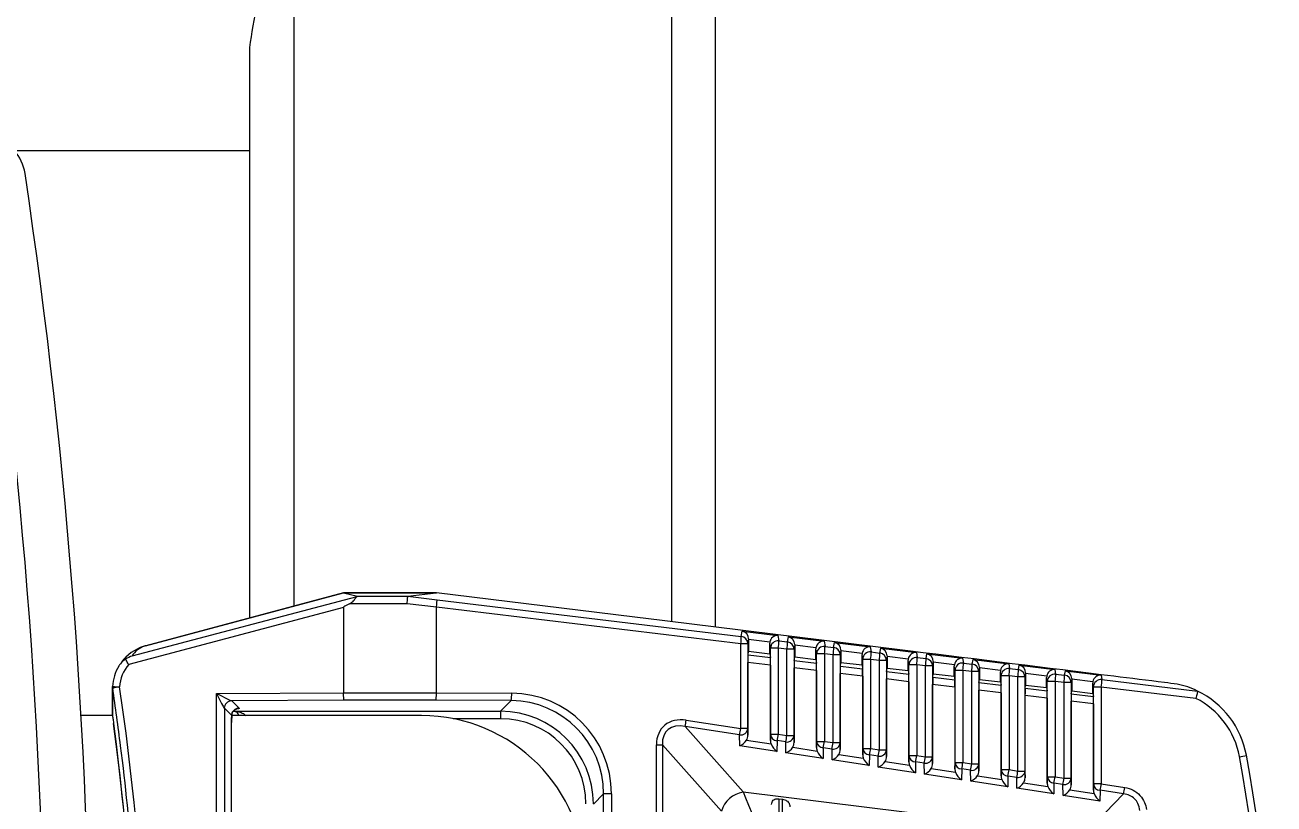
# Model space of a CAD drawing. Extents: x 12.3 to 108.7, y 1.1 to 80.4.
# Drawn here: x 51.152 to 52.83, y 33.031 to 34.077 of the extents above; entities that cross this region are included whole.
import ezdxf

# ---------------------------------------------------------------- set-up
doc = ezdxf.new("R2010")
doc.units = 0
doc.header["$MEASUREMENT"] = 0
doc.layers.add('OBJECT', color=7, linetype='CONTINUOUS')

msp = doc.modelspace()

# ---------------------------------------------------------------- linework, layer by layer
at = {"layer": 'OBJECT'}
for p, q in [((51.5134, 34.2268), (51.5134, 33.2965)), ((52.0215, 33.2755), (52.0215, 34.2268)), ((52.0796, 34.2339), (52.0796, 33.2683)), ((51.4546, 33.2807), (51.4546, 34.0469)), ((51.1382, 33.9083), (51.4546, 33.9083)), ((51.2965, 33.2295), (51.5987, 33.3096)), ((51.3145, 33.2432), (51.5801, 33.3144)), ((51.5801, 33.3143), (51.3146, 33.2432)), ((51.5801, 33.3144), (51.7051, 33.3144)), ((51.5801, 33.3144), (51.5801, 33.3143)), ((51.5801, 33.3144), (51.5801, 33.3144)), ((51.5802, 33.3143), (51.5989, 33.3097)), ((51.7047, 33.3143), (51.5802, 33.3143)), ((51.5989, 33.3097), (51.6665, 33.3097)), ((51.6665, 33.3097), (51.7047, 33.3143)), ((51.6665, 33.3097), (51.706, 33.3048)), ((51.7051, 33.3144), (51.7052, 33.3144)), ((51.9937, 33.2789), (51.7052, 33.3144)), ((51.706, 33.3048), (52.1146, 33.2558)), ((51.5801, 33.2945), (51.2918, 33.2181)), ((51.5801, 33.2945), (51.5801, 33.1799)), ((51.6659, 33.2997), (51.5884, 33.2997)), ((51.7051, 33.2949), (51.6659, 33.2997)), ((52.1139, 33.2459), (51.7051, 33.295)), ((51.7051, 33.1799), (51.7051, 33.2949)), ((52.1146, 33.2558), (52.1158, 33.2629)), ((52.1158, 33.2629), (52.1638, 33.257)), ((52.1244, 33.2524), (52.1233, 33.2459)), ((52.1244, 33.2517), (52.1244, 33.2361)), ((52.1528, 33.2482), (52.1244, 33.2517)), ((52.1638, 33.257), (52.165, 33.2498)), ((52.165, 33.2498), (52.1766, 33.2484)), ((52.1766, 33.2484), (52.1778, 33.2552)), ((52.1778, 33.2552), (52.2258, 33.2493)), ((52.1139, 33.1321), (52.1139, 33.2459)), ((52.1233, 33.2459), (52.1139, 33.2459)), ((52.1233, 33.2459), (52.1233, 33.1321)), ((52.1236, 33.2309), (52.1244, 33.2361)), ((52.1244, 33.2361), (52.1527, 33.2326)), ((52.1538, 33.2399), (52.1527, 33.2465)), ((52.1527, 33.2326), (52.1527, 33.2465)), ((52.1538, 33.1244), (52.1538, 33.2399)), ((52.1643, 33.2399), (52.1538, 33.2399)), ((52.1643, 33.2399), (52.1643, 33.1244)), ((52.1759, 33.2385), (52.1643, 33.2399)), ((52.1759, 33.1226), (52.1759, 33.2385)), ((52.1854, 33.2385), (52.1759, 33.2385)), ((52.1864, 33.2448), (52.1854, 33.2385)), ((52.1854, 33.2385), (52.1854, 33.1226)), ((52.1864, 33.2441), (52.1864, 33.2285)), ((52.2148, 33.2406), (52.1864, 33.2441)), ((52.2157, 33.2324), (52.2147, 33.2389)), ((52.2147, 33.225), (52.2147, 33.2389)), ((52.2258, 33.2493), (52.227, 33.2423)), ((52.227, 33.2423), (52.2386, 33.2409)), ((52.2386, 33.2409), (52.2398, 33.2476)), ((52.2398, 33.2476), (52.2878, 33.2417)), ((52.2484, 33.2372), (52.2474, 33.231)), ((52.2484, 33.2365), (52.2484, 33.2209)), ((52.2768, 33.233), (52.2484, 33.2365)), ((52.2878, 33.2417), (52.2889, 33.2349)), ((52.2889, 33.2349), (52.3007, 33.2335)), ((52.3007, 33.2335), (52.3018, 33.24)), ((52.3018, 33.24), (52.3498, 33.2341)), ((52.3498, 33.2341), (52.3509, 33.2275)), ((52.1235, 33.123), (52.1235, 33.2209)), ((52.1536, 33.2173), (52.1235, 33.2209)), ((52.1236, 33.2309), (52.1536, 33.2273)), ((52.1527, 33.2326), (52.1536, 33.2273)), ((52.1536, 33.2173), (52.1536, 33.1159)), ((52.1856, 33.2234), (52.1864, 33.2285)), ((52.1856, 33.2234), (52.2155, 33.2198)), ((52.1864, 33.2285), (52.2147, 33.225)), ((52.2147, 33.225), (52.2155, 33.2198)), ((52.2157, 33.1148), (52.2157, 33.2324)), ((52.2263, 33.2324), (52.2157, 33.2324)), ((52.2263, 33.2324), (52.2263, 33.1148)), ((52.2379, 33.231), (52.2263, 33.2324)), ((52.2379, 33.1131), (52.2379, 33.231)), ((52.2474, 33.231), (52.2379, 33.231)), ((52.2474, 33.231), (52.2474, 33.1131)), ((52.2476, 33.216), (52.2484, 33.2209)), ((52.2484, 33.2209), (52.2767, 33.2174)), ((52.2777, 33.225), (52.2767, 33.2313)), ((52.2767, 33.2174), (52.2767, 33.2313)), ((52.2767, 33.2174), (52.2775, 33.2124)), ((52.2882, 33.225), (52.2777, 33.225)), ((52.2777, 33.1053), (52.2777, 33.225)), ((52.2882, 33.225), (52.2882, 33.1053)), ((52.3, 33.2236), (52.2882, 33.225)), ((52.3, 33.1035), (52.3, 33.2236)), ((52.3094, 33.2236), (52.3, 33.2236)), ((52.3104, 33.2296), (52.3094, 33.2236)), ((52.3094, 33.2236), (52.3094, 33.1035)), ((52.3104, 33.2289), (52.3104, 33.2133)), ((52.3388, 33.2254), (52.3104, 33.2289)), ((52.3397, 33.2176), (52.3387, 33.2237)), ((52.3387, 33.2098), (52.3387, 33.2237)), ((52.3397, 33.0958), (52.3397, 33.2176)), ((52.3502, 33.2176), (52.3397, 33.2176)), ((52.3502, 33.2176), (52.3502, 33.0958)), ((52.362, 33.2161), (52.3502, 33.2176)), ((52.3509, 33.2275), (52.3627, 33.2261)), ((52.362, 33.094), (52.362, 33.2161)), ((52.3715, 33.2161), (52.362, 33.2161)), ((52.3627, 33.2261), (52.3638, 33.2324)), ((52.3638, 33.2324), (52.4118, 33.2265)), ((52.3724, 33.222), (52.3715, 33.2161)), ((52.3715, 33.2161), (52.3715, 33.094)), ((52.3724, 33.2213), (52.3724, 33.2057)), ((52.4008, 33.2178), (52.3724, 33.2213)), ((52.4017, 33.2101), (52.4007, 33.2161)), ((52.4007, 33.2022), (52.4007, 33.2161)), ((52.4118, 33.2265), (52.4129, 33.22)), ((52.4129, 33.22), (52.4247, 33.2186)), ((52.4247, 33.2186), (52.4258, 33.2248)), ((52.4258, 33.2248), (52.4738, 33.2189)), ((52.4738, 33.2189), (52.4748, 33.2126)), ((52.4867, 33.2112), (52.4878, 33.2172)), ((52.4878, 33.2172), (52.5358, 33.2113)), ((52.1855, 33.1135), (52.1855, 33.2135)), ((52.2156, 33.2098), (52.1855, 33.2135)), ((52.2156, 33.2098), (52.2156, 33.1064)), ((52.2475, 33.1039), (52.2475, 33.206)), ((52.2776, 33.2024), (52.2475, 33.206)), ((52.2476, 33.216), (52.2775, 33.2124)), ((52.2776, 33.2024), (52.2776, 33.0969)), ((52.3097, 33.2086), (52.3104, 33.2133)), ((52.3097, 33.2086), (52.3395, 33.205)), ((52.3104, 33.2133), (52.3387, 33.2098)), ((52.3387, 33.2098), (52.3395, 33.205)), ((52.3717, 33.2011), (52.3724, 33.2057)), ((52.3717, 33.2011), (52.4015, 33.1975)), ((52.3724, 33.2057), (52.4007, 33.2022)), ((52.4007, 33.2022), (52.4015, 33.1975)), ((52.4017, 33.0863), (52.4017, 33.2101)), ((52.4122, 33.2101), (52.4017, 33.2101)), ((52.4122, 33.2101), (52.4122, 33.0863)), ((52.424, 33.2087), (52.4122, 33.2101)), ((52.424, 33.0845), (52.424, 33.2087)), ((52.4335, 33.2087), (52.424, 33.2087)), ((52.4344, 33.2144), (52.4335, 33.2087)), ((52.4335, 33.2087), (52.4335, 33.0845)), ((52.4344, 33.2137), (52.4344, 33.198)), ((52.4628, 33.2102), (52.4344, 33.2137)), ((52.4636, 33.2027), (52.4627, 33.2084)), ((52.4627, 33.1946), (52.4627, 33.2084)), ((52.4742, 33.2027), (52.4636, 33.2027)), ((52.4636, 33.0768), (52.4636, 33.2027)), ((52.4742, 33.2027), (52.4742, 33.0768)), ((52.486, 33.2013), (52.4742, 33.2027)), ((52.4748, 33.2126), (52.4867, 33.2112)), ((52.486, 33.075), (52.486, 33.2013)), ((52.4955, 33.2013), (52.486, 33.2013)), ((52.4964, 33.2068), (52.4955, 33.2013)), ((52.4955, 33.2013), (52.4955, 33.075)), ((52.4964, 33.2061), (52.4964, 33.1904)), ((52.5248, 33.2026), (52.4964, 33.2061)), ((52.5256, 33.1952), (52.5247, 33.2008)), ((52.5247, 33.187), (52.5247, 33.2008)), ((52.5358, 33.2113), (52.5368, 33.2052)), ((52.5368, 33.2052), (52.5488, 33.2037)), ((52.5488, 33.2037), (52.5498, 33.2096)), ((52.5498, 33.2096), (52.5978, 33.2037)), ((52.5978, 33.2037), (52.5988, 33.1977)), ((51.2701, 33.1853), (51.2702, 33.1885)), ((51.2701, 33.1494), (51.2701, 33.1853)), ((51.2703, 33.1865), (51.2702, 33.1838)), ((52.3096, 33.0944), (52.3096, 33.1986)), ((52.3396, 33.195), (52.3096, 33.1986)), ((52.3396, 33.195), (52.3396, 33.0874)), ((52.3716, 33.0849), (52.3716, 33.1911)), ((52.4015, 33.1875), (52.3716, 33.1911)), ((52.4015, 33.1875), (52.4015, 33.0778)), ((52.4336, 33.0754), (52.4336, 33.1837)), ((52.4635, 33.1801), (52.4336, 33.1837)), ((52.4337, 33.1937), (52.4344, 33.198)), ((52.4337, 33.1937), (52.4634, 33.1901)), ((52.4344, 33.198), (52.4627, 33.1946)), ((52.4627, 33.1946), (52.4634, 33.1901)), ((52.4957, 33.1862), (52.4964, 33.1904)), ((52.4957, 33.1862), (52.5254, 33.1827)), ((52.4964, 33.1904), (52.5247, 33.187)), ((52.5247, 33.187), (52.5254, 33.1827)), ((52.5361, 33.1952), (52.5256, 33.1952)), ((52.5256, 33.0673), (52.5256, 33.1952)), ((52.5361, 33.1952), (52.5361, 33.0673)), ((52.5481, 33.1938), (52.5361, 33.1952)), ((52.5481, 33.0654), (52.5481, 33.1938)), ((52.5575, 33.1938), (52.5481, 33.1938)), ((52.5584, 33.1991), (52.5575, 33.1938)), ((52.5575, 33.1938), (52.5575, 33.0654)), ((52.5578, 33.1788), (52.5584, 33.1828)), ((52.5584, 33.1984), (52.5584, 33.1828)), ((52.5868, 33.195), (52.5584, 33.1984)), ((52.5584, 33.1828), (52.5867, 33.1793)), ((52.5876, 33.1878), (52.5867, 33.1932)), ((52.5867, 33.1793), (52.5867, 33.1932)), ((52.5981, 33.1878), (52.5876, 33.1878)), ((52.5876, 33.0578), (52.5876, 33.1878)), ((52.5981, 33.1878), (52.5981, 33.0578)), ((52.7251, 33.1726), (52.5981, 33.1878)), ((52.5988, 33.1977), (52.7275, 33.1823)), ((51.4098, 33.1791), (51.5801, 33.1799)), ((51.4098, 32.1996), (51.4098, 33.1791)), ((51.5803, 33.17), (51.4301, 33.1693)), ((51.4302, 33.1692), (51.4401, 33.1593)), ((51.5801, 33.1799), (51.5801, 33.1799)), ((51.5801, 33.1799), (51.7051, 33.1799)), ((51.7048, 33.17), (51.5803, 33.17)), ((51.8057, 33.1695), (51.7048, 33.17)), ((51.7051, 33.1799), (51.8062, 33.1795)), ((51.7051, 33.1799), (51.7051, 33.1799)), ((51.7913, 33.1552), (51.8057, 33.1695)), ((52.4635, 33.1801), (52.4635, 33.0683)), ((52.4957, 33.0659), (52.4957, 33.1762)), ((52.5255, 33.1727), (52.4957, 33.1762)), ((52.5255, 33.1727), (52.5255, 33.0588)), ((52.5577, 33.0563), (52.5577, 33.1688)), ((52.5874, 33.1652), (52.5577, 33.1688)), ((52.5578, 33.1788), (52.5874, 33.1752)), ((52.5867, 33.1793), (52.5874, 33.1752)), ((52.7275, 33.1823), (52.7274, 33.1823)), ((51.2701, 33.1494), (51.2278, 33.1494)), ((51.4203, 33.1592), (51.4203, 32.2195)), ((51.4301, 33.1494), (51.4203, 33.1592)), ((51.6851, 33.1494), (51.4302, 33.1494)), ((51.4342, 33.1552), (51.4347, 33.1548)), ((51.4351, 33.155), (51.4342, 33.1552)), ((51.4347, 33.1548), (51.4351, 33.155)), ((51.4357, 33.1552), (51.7913, 33.1552)), ((51.7913, 33.1552), (51.7913, 33.1452)), ((52.5874, 33.1652), (52.5874, 33.0493)), ((51.2702, 33.1481), (51.2702, 33.1479)), ((51.43, 32.2386), (51.43, 33.1401)), ((51.43, 32.2386), (51.43, 33.1401)), ((51.43, 33.1401), (51.43, 33.1401)), ((51.7913, 33.1452), (51.7277, 33.1452)), ((52.1123, 33.1235), (52.0391, 33.1347)), ((52.0391, 33.1347), (52.1169, 33.0468)), ((52.0407, 33.1433), (52.1139, 33.1321)), ((52.1125, 33.1089), (52.1123, 33.1235)), ((52.1233, 33.1321), (52.1139, 33.1321)), ((52.1216, 33.1163), (52.1545, 33.1113)), ((52.1233, 33.1321), (52.1235, 33.123)), ((52.1536, 33.1159), (52.1538, 33.1244)), ((52.1538, 33.1244), (52.1643, 33.1244)), ((52.1627, 33.1158), (52.1625, 33.1012)), ((52.1743, 33.114), (52.1627, 33.1158)), ((52.1643, 33.1244), (52.1759, 33.1226)), ((52.1759, 33.1226), (52.1854, 33.1226)), ((52.1854, 33.1226), (52.1855, 33.1135)), ((52.0006, 32.2684), (52.0006, 33.1103)), ((52.0006, 33.1103), (52.0087, 33.1103)), ((52.0087, 33.1103), (52.0087, 32.2684)), ((52.0878, 33.021), (52.0087, 33.1103)), ((52.1625, 33.1012), (52.1125, 33.1089)), ((52.1745, 33.0994), (52.1743, 33.114)), ((52.2245, 33.0917), (52.1745, 33.0994)), ((52.1837, 33.1068), (52.2164, 33.1018)), ((52.2156, 33.1064), (52.2157, 33.1148)), ((52.2157, 33.1148), (52.2263, 33.1148)), ((52.2247, 33.1062), (52.2245, 33.0917)), ((52.2364, 33.1045), (52.2247, 33.1062)), ((52.2263, 33.1148), (52.2379, 33.1131)), ((52.2366, 33.0899), (52.2364, 33.1045)), ((52.2379, 33.1131), (52.2474, 33.1131)), ((52.2474, 33.1131), (52.2475, 33.1039)), ((52.2776, 33.0969), (52.2777, 33.1053)), ((52.2777, 33.1053), (52.2882, 33.1053)), ((52.2882, 33.1053), (52.3, 33.1035)), ((52.3, 33.1035), (52.3094, 33.1035)), ((52.3094, 33.1035), (52.3096, 33.0944)), ((52.2864, 33.0822), (52.2366, 33.0899)), ((52.2457, 33.0973), (52.2784, 33.0923)), ((52.2867, 33.0967), (52.2864, 33.0822)), ((52.2984, 33.0949), (52.2867, 33.0967)), ((52.2986, 33.0803), (52.2984, 33.0949)), ((52.3077, 33.0878), (52.3404, 33.0828)), ((52.3396, 33.0874), (52.3397, 33.0958)), ((52.3397, 33.0958), (52.3502, 33.0958)), ((52.3486, 33.0872), (52.3484, 33.0727)), ((52.3604, 33.0854), (52.3486, 33.0872)), ((52.3502, 33.0958), (52.362, 33.094)), ((52.3606, 33.0708), (52.3604, 33.0854)), ((52.362, 33.094), (52.3715, 33.094)), ((52.3715, 33.094), (52.3716, 33.0849)), ((52.4015, 33.0778), (52.4017, 33.0863)), ((52.4017, 33.0863), (52.4122, 33.0863)), ((52.4122, 33.0863), (52.424, 33.0845)), ((52.424, 33.0845), (52.4335, 33.0845)), ((52.4335, 33.0845), (52.4336, 33.0754)), ((52.3484, 33.0727), (52.2986, 33.0803)), ((52.4104, 33.0632), (52.3606, 33.0708)), ((52.3698, 33.0783), (52.4023, 33.0733)), ((52.4106, 33.0777), (52.4104, 33.0632)), ((52.4224, 33.0759), (52.4106, 33.0777)), ((52.4227, 33.0613), (52.4224, 33.0759)), ((52.4318, 33.0687), (52.4643, 33.0637)), ((52.4635, 33.0683), (52.4636, 33.0768)), ((52.4636, 33.0768), (52.4742, 33.0768)), ((52.4726, 33.0682), (52.4724, 33.0537)), ((52.4845, 33.0664), (52.4726, 33.0682)), ((52.4742, 33.0768), (52.486, 33.075)), ((52.4847, 33.0518), (52.4845, 33.0664)), ((52.486, 33.075), (52.4955, 33.075)), ((52.4955, 33.075), (52.4957, 33.0659)), ((52.5255, 33.0588), (52.5256, 33.0673)), ((52.5256, 33.0673), (52.5361, 33.0673)), ((52.5361, 33.0673), (52.5481, 33.0654)), ((52.5481, 33.0654), (52.5575, 33.0654)), ((52.5575, 33.0654), (52.5577, 33.0563)), ((52.4724, 33.0537), (52.4227, 33.0613)), ((52.5343, 33.0442), (52.4847, 33.0518)), ((52.4938, 33.0592), (52.5263, 33.0542)), ((52.5345, 33.0587), (52.5343, 33.0442)), ((52.5465, 33.0569), (52.5345, 33.0587)), ((52.5467, 33.0423), (52.5465, 33.0569)), ((52.5558, 33.0497), (52.5883, 33.0447)), ((52.5874, 33.0493), (52.5876, 33.0578)), ((52.5981, 33.0578), (52.5876, 33.0578)), ((52.5965, 33.0492), (52.5963, 33.0346)), ((52.6281, 33.0443), (52.5965, 33.0492)), ((52.5981, 33.0578), (52.6297, 33.0529)), ((51.9296, 33.0444), (51.9159, 33.0306)), ((51.9401, 33.0444), (51.9296, 33.0444)), ((51.9296, 32.3344), (51.9296, 33.0444)), ((51.9401, 33.0444), (51.9401, 32.3344)), ((52.1169, 33.0468), (52.5757, 32.9904)), ((52.1652, 33.0376), (52.1699, 33.037)), ((52.1652, 33.0376), (52.1652, 32.3411)), ((52.1699, 32.3417), (52.1699, 33.037)), ((52.5963, 33.0346), (52.5467, 33.0423)), ((52.5757, 32.9904), (52.6281, 33.0443))]:
    msp.add_line(p, q, dxfattribs=at)
at = {"layer": 'OBJECT', "flags": 128}
for points in [[(51.6659, 33.2997), (51.666, 33.3016), (51.6661, 33.3034), (51.6662, 33.3051), (51.6663, 33.3066), (51.6664, 33.3078), (51.6665, 33.3088), (51.6665, 33.3094), (51.6665, 33.3097)], [(52.1169, 33.0468), (52.1201, 33.0389), (52.1242, 33.0291), (52.129, 33.0175), (52.1342, 33.0049), (52.1397, 32.9916)]]:
    msp.add_lwpolyline(points, dxfattribs=at)
at = {"layer": 'OBJECT'}
for centre, radius, start, end in [((51.0932, 33.8687), 0.06, 8.524, 74.6907), ((43.2409, 32.6918), 8, 351.47604, 8.52396), ((43.2403, 32.6918), 7.94, 351.47604, 8.52396), ((52.0608, 33.2546), 0.0538, 350.7157, 1.3211), ((52.1134, 33.2459), 0.01, 0.0628, 83.0234), ((52.1638, 33.2398), 0.01, 83.0111, 179.9214), ((52.1113, 33.2485), 0.0537, 350.7119, 1.3282), ((51.3301, 33.1853), 0.06, 108.0174, 143.4162), ((51.3223, 33.2142), 0.03, 108.0174, 149.3085), ((51.3301, 33.1853), 0.06, 105, 108.0174), ((51.3162, 33.228), 0.015, 101.9924, 108.011), ((51.3223, 33.2142), 0.03, 105, 108.0174), ((51.3047, 33.2406), 0.0102, 14.6324, 14.8651), ((52.1229, 33.2471), 0.0537, 350.7119, 1.3282), ((52.1754, 33.2385), 0.01, 0.0619, 83.0243), ((52.2257, 33.2324), 0.01, 83.0096, 179.9229), ((52.1733, 33.2411), 0.0537, 350.706, 1.3308), ((52.1849, 33.2397), 0.0538, 350.7157, 1.3211), ((52.2374, 33.231), 0.01, 0.0628, 83.0234), ((52.2877, 33.225), 0.01, 83.0089, 179.9234), ((52.2352, 33.2337), 0.0538, 350.7156, 1.3211), ((52.247, 33.2323), 0.0537, 350.7119, 1.3282), ((52.2994, 33.2236), 0.01, 0.0619, 83.0243), ((51.3295, 33.1853), 0.05, 138.9848, 176.9049), ((52.3497, 33.2175), 0.01, 83.0118, 179.9205), ((52.2972, 33.2262), 0.0537, 350.7119, 1.3282), ((52.3089, 33.2248), 0.0538, 350.7157, 1.3211), ((52.3615, 33.2161), 0.01, 0.0621, 83.0241), ((52.4117, 33.2101), 0.01, 83.0094, 179.9229), ((52.3592, 33.2188), 0.0537, 350.7118, 1.3283), ((52.371, 33.2174), 0.0537, 350.7119, 1.3282), ((52.4235, 33.2087), 0.01, 0.06, 83.0264), ((51.3301, 33.1853), 0.06, 149.3657, 176.9049), ((52.4736, 33.2027), 0.01, 83.0094, 179.9229), ((52.4211, 33.2114), 0.0538, 350.7156, 1.3211), ((52.433, 33.2099), 0.0537, 350.7111, 1.3256), ((52.4855, 33.2012), 0.01, 0.062, 83.0244), ((52.5356, 33.1952), 0.01, 83.0089, 179.9234), ((52.4831, 33.2039), 0.0538, 350.7156, 1.3211), ((52.4951, 33.2025), 0.0537, 350.7118, 1.3283), ((52.5476, 33.1938), 0.01, 0.0601, 83.0263), ((51.2795, 33.188), 0.0094, 176.9276, 189.2205), ((51.2789, 33.1853), 0.00885, 179.9928, 189.5017), ((51.3202, 33.9803), 0.7934, 266.3863, 267.0695), ((51.3259, 32.8638), 0.3274, 98.1219, 99.7757), ((52.5976, 33.1878), 0.01, 83.011, 179.9215), ((52.5451, 33.1965), 0.0537, 350.7119, 1.3282), ((52.675, 33.0744), 0.12, 64.0782, 77.8929), ((51.4303, 33.1592), 0.0101, 90.999, 179.3575), ((51.4303, 33.1591), 0.0101, 90.5075, 179.4917), ((51.7484, 33.1775), 0.0578, 352.0209, 1.9214), ((52.6755, 33.0744), 0.11, 10.4137, 63.2137), ((52.675, 33.0744), 0.12, 10.4137, 64.0782), ((51.2801, 33.1494), 0.01, 180, 189.0086), ((51.2788, 33.1494), 0.00873, 180.0036, 188.9584), ((51.4402, 33.1493), 0.0101, 90.5082, 179.4926), ((51.6851, 32.9294), 0.22, 0, 90), ((47.9301, 32.6894), 3.3715, 0, 7.6604), ((47.9301, 32.6894), 3.3716, 352.3396, 7.6604), ((51.9283, 33.1596), 0.1135, 347.3627, 351.774), ((52.0015, 33.1483), 0.1135, 347.3627, 351.774), ((52.1138, 33.133), 0.0096, 261.048, 354.6849), ((52.163, 33.125), 0.00928, 184.1918, 268.0848), ((52.0519, 33.1406), 0.1136, 347.3611, 351.7718), ((52.0636, 33.1388), 0.1134, 347.3585, 351.7745), ((52.1758, 33.1235), 0.0096, 261.0462, 354.6867), ((52.225, 33.1155), 0.00928, 184.1922, 268.0844), ((52.1139, 33.1311), 0.1135, 347.3627, 351.774), ((52.1256, 33.1293), 0.1135, 347.3627, 351.774), ((52.2378, 33.1139), 0.0096, 261.048, 354.6849), ((52.287, 33.106), 0.00928, 184.1918, 268.0848), ((52.1759, 33.1216), 0.1135, 347.3626, 351.7741), ((52.1877, 33.1198), 0.1134, 347.3585, 351.7745), ((52.2999, 33.1044), 0.0096, 261.0462, 354.6867), ((52.3489, 33.0965), 0.00928, 184.1939, 268.0827), ((52.238, 33.112), 0.1134, 347.3585, 351.7745), ((52.2496, 33.1103), 0.1135, 347.3627, 351.774), ((52.3619, 33.0949), 0.0096, 261.048, 354.6849), ((52.4109, 33.087), 0.00928, 184.1922, 268.0844), ((52.2998, 33.1026), 0.1136, 347.3612, 351.7717), ((52.3118, 33.1007), 0.1134, 347.3585, 351.7745), ((52.4239, 33.0854), 0.0096, 261.0454, 354.6875), ((52.7418, 33.3347), 0.2441, 279.8768, 282.1029), ((50.5806, 32.6894), 2.24, 349.5863, 10.4137), ((50.5801, 32.6894), 2.25, 349.5863, 10.4137), ((52.4729, 33.0775), 0.00928, 184.1918, 268.0848), ((52.3618, 33.093), 0.1135, 347.3626, 351.7741), ((52.3737, 33.0912), 0.1135, 347.3627, 351.774), ((52.486, 33.0759), 0.0096, 261.048, 354.6849), ((52.5349, 33.068), 0.00928, 184.1919, 268.0828), ((52.424, 33.0835), 0.1133, 347.3556, 351.7774), ((52.436, 33.0816), 0.1133, 347.3556, 351.7774), ((52.548, 33.0663), 0.0096, 261.0451, 354.6878), ((52.5968, 33.0584), 0.00928, 184.1941, 268.0828), ((52.4858, 33.074), 0.1134, 347.3584, 351.7744), ((52.5174, 33.0691), 0.1134, 347.3584, 351.7745), ((52.1235, 33.0099), 0.0374, 100.1837, 162.8163)]:
    msp.add_arc(centre, radius, start, end, dxfattribs=at)
for centre, major_axis, ratio, start_param, end_param in [((51.1319, 33.1944), (0.4485, 0.1198), 0.013598, 0.024667, 0.031184), ((51.5615, 33.2997), (0.0374, 0.01), 0.013598, 6.167251, 6.307852), ((51.7481, 33.2997), (0.0816, -0.01), 0.00637, 3.1158, 3.14198), ((52.6831, 33.1944), (0.9787, -0.1198), 0.00637, 3.102711, 3.1158), ((51.7048, 33.2949), (0.00121, 0.00993), 0.026195, 4.718707, 6.230789), ((51.7646, 33.3432), (-0.1845, -0.0489), 0.05238, 5.968636, 6.269306), ((51.8945, 33.2717), (0.1894, -0.0233), 0.052407, 3.141691, 3.148045), ((52.1145, 33.2529), (-0.00613, 0.00821), 0.948914, 4.045717, 5.494053), ((52.1245, 33.2517), (0, 0.0101), 0.008662, 1.499632, 1.569733), ((52.1626, 33.247), (0.00707, 0.00734), 0.946913, 0.670393, 2.18883), ((52.1765, 33.2453), (-0.00613, 0.00821), 0.948914, 4.045717, 5.494053), ((52.2246, 33.2394), (0.00707, 0.00734), 0.946913, 0.670393, 2.18883), ((52.1627, 33.2465), (-0.0016, 0.00989), 0.998514, 1.236067, 1.409966), ((52.1865, 33.2441), (0, 0.0101), 0.008662, 1.499632, 1.569733), ((52.2247, 33.2389), (-0.0016, 0.00989), 0.998514, 1.236067, 1.409966), ((52.2385, 33.2377), (-0.00613, 0.00821), 0.948914, 4.045717, 5.494053), ((52.2485, 33.2365), (0, 0.0101), 0.008662, 1.499632, 1.569733), ((52.2867, 33.2313), (-0.0016, 0.00989), 0.998514, 1.236067, 1.409966), ((52.2866, 33.2318), (0.00707, 0.00734), 0.946913, 0.670393, 2.18883), ((52.3005, 33.2301), (-0.00613, 0.00821), 0.948914, 4.045717, 5.494053), ((52.3486, 33.2242), (0.00707, 0.00734), 0.946913, 0.670393, 2.18883), ((52.1236, 33.2208), (0, 0.0101), 0.00868, 0.05139, 1.563472), ((52.1536, 33.2172), (0, 0.0101), 0.008673, 4.717631, 6.229713), ((52.1856, 33.2134), (0, 0.0101), 0.00868, 0.05139, 1.563472), ((52.2155, 33.2098), (0, 0.0101), 0.008673, 4.717631, 6.229713), ((52.3105, 33.2289), (0, 0.0101), 0.008662, 1.499632, 1.569733), ((52.3487, 33.2237), (-0.0016, 0.00989), 0.998514, 1.236067, 1.409966), ((52.3625, 33.2225), (-0.00613, 0.00821), 0.948914, 4.045717, 5.494053), ((52.3725, 33.2213), (0, 0.0101), 0.008662, 1.499632, 1.569733), ((52.4107, 33.2161), (-0.0016, 0.00989), 0.998514, 1.236067, 1.409966), ((52.4106, 33.2166), (0.00707, 0.00734), 0.946913, 0.670393, 2.18883), ((52.4245, 33.2149), (-0.00613, 0.00821), 0.948914, 4.045717, 5.494053), ((52.4726, 33.209), (0.00707, 0.00734), 0.946913, 0.670393, 2.18883), ((52.4865, 33.2073), (-0.00613, 0.00821), 0.948914, 4.045717, 5.494053), ((52.2476, 33.2059), (0, 0.0101), 0.00868, 0.05139, 1.563472), ((52.2775, 33.2024), (0, 0.0101), 0.008673, 4.717631, 6.229713), ((52.3097, 33.1985), (0, 0.0101), 0.00868, 0.05139, 1.563472), ((52.3395, 33.1949), (0, 0.0101), 0.008673, 4.717631, 6.229713), ((52.3717, 33.191), (0, 0.0101), 0.00868, 0.05139, 1.563472), ((52.4345, 33.2137), (0, 0.0101), 0.008662, 1.499632, 1.569733), ((52.4727, 33.2084), (-0.0016, 0.00989), 0.998514, 1.236067, 1.409966), ((52.4965, 33.206), (0, 0.0101), 0.008662, 1.499632, 1.569733), ((52.5347, 33.2008), (-0.0016, 0.00989), 0.998514, 1.236067, 1.409966), ((52.5346, 33.2014), (0.00707, 0.00734), 0.946913, 0.670393, 2.18883), ((52.5485, 33.1997), (-0.00613, 0.00821), 0.948914, 4.045717, 5.494053), ((52.5966, 33.1938), (0.00707, 0.00734), 0.946913, 0.670393, 2.18883), ((47.9391, 32.6894), (3.3775, 0), 0.999996, 6.135019, 6.431351), ((52.4014, 33.1875), (0, 0.0101), 0.008673, 4.717631, 6.229713), ((52.4337, 33.1836), (0, 0.0101), 0.00868, 0.05139, 1.563472), ((52.4634, 33.18), (0, 0.0101), 0.008673, 4.717631, 6.229713), ((52.4957, 33.1762), (0, 0.0101), 0.00868, 0.05139, 1.563472), ((52.5254, 33.1726), (0, 0.0101), 0.008673, 4.717631, 6.229713), ((52.5585, 33.1984), (0, 0.0101), 0.008662, 1.499632, 1.569733), ((52.5967, 33.1932), (-0.0016, 0.00989), 0.998514, 1.236067, 1.409966), ((51.4103, 33.1791), (0.0199, -0.0099), 0.010836, 4.690585, 6.174243), ((51.4103, 33.1791), (-0.01, 0.0199), 0.021745, 1.559882, 3.043541), ((51.4103, 33.169), (0.02, 0), 0.087489, 0.087266, 0.141347), ((51.5803, 33.1799), (-0.00002, 0.01), 0.027111, 1.570732, 3.054262), ((51.7048, 33.1799), (0.00002, 0.01), 0.026383, 3.22892, 4.71245), ((51.8047, 33.044), (0.0407, 0.1188), 0.993756, 5.043826, 6.607026), ((51.8052, 33.044), (0.0387, 0.1299), 0.994537, 5.003442, 6.566642), ((52.5578, 33.1687), (0, 0.0101), 0.00868, 0.05139, 1.563472), ((52.5874, 33.1652), (0, 0.0101), 0.008673, 4.717631, 6.229713), ((51.4103, 33.159), (0.01, 0), 0.174977, 0.087266, 0.141347), ((51.4322, 33.1401), (0, 0.025), 0.087489, 1.192863, 1.570796), ((51.4339, 33.1497), (0.0117, -0.004), 0.411517, 1.643899, 1.84755), ((51.7905, 33.0298), (0.089, 0.089), 0.993631, 5.501585, 7.064785), ((51.7905, 33.0298), (0.0819, 0.0819), 0.992433, 5.501585, 7.064785), ((52.0482, 33.0956), (-0.0379, 0.0395), 0.729911, 5.521785, 6.933311), ((52.0477, 33.0956), (-0.0324, 0.0343), 0.634863, 5.526939, 6.938465), ((52.1136, 33.1175), (0.00883, 0.00769), 0.591833, 4.129844, 5.184255), ((52.1135, 33.1233), (-0.0012, 0.0115), 0.861198, 3.973965, 4.591698), ((52.1636, 33.1156), (-0.0009, 0.0115), 0.862782, 1.483987, 1.890248), ((52.1636, 33.1098), (-0.00828, 0.00979), 0.557988, 0.993218, 2.04763), ((52.1756, 33.108), (0.00883, 0.00769), 0.591833, 4.129844, 5.184255), ((52.1755, 33.1138), (-0.0012, 0.0115), 0.861198, 3.973965, 4.591698), ((52.2256, 33.1061), (-0.0009, 0.0115), 0.862782, 1.483987, 1.890248), ((52.2255, 33.1003), (-0.00828, 0.00979), 0.557988, 0.993218, 2.04763), ((52.2375, 33.1043), (-0.0012, 0.0115), 0.861198, 3.973965, 4.591698), ((52.2376, 33.0985), (0.00883, 0.00769), 0.591833, 4.129844, 5.184255), ((52.2876, 33.0966), (-0.0009, 0.0115), 0.862782, 1.483987, 1.890248), ((52.2875, 33.0908), (-0.00828, 0.00979), 0.557988, 0.993218, 2.04763), ((52.2997, 33.0889), (0.00883, 0.00769), 0.591833, 4.129844, 5.184255), ((52.2996, 33.0948), (-0.0012, 0.0115), 0.861198, 3.973965, 4.591698), ((52.3496, 33.0871), (-0.0009, 0.0115), 0.862782, 1.483987, 1.890248), ((52.3495, 33.0813), (-0.00828, 0.00979), 0.557988, 0.993218, 2.04763), ((52.3616, 33.0853), (-0.0012, 0.0115), 0.861198, 3.973965, 4.591698), ((52.3617, 33.0794), (0.00883, 0.00769), 0.591833, 4.129844, 5.184255), ((52.4115, 33.0776), (-0.0009, 0.0115), 0.862782, 1.483987, 1.890248), ((52.4114, 33.0718), (-0.00828, 0.00979), 0.557988, 0.993218, 2.04763), ((52.4237, 33.0699), (0.00883, 0.00769), 0.591833, 4.129844, 5.184255), ((52.4236, 33.0757), (-0.0012, 0.0115), 0.861198, 3.973965, 4.591698), ((52.4735, 33.0681), (-0.0009, 0.0115), 0.862782, 1.483987, 1.890248), ((52.4857, 33.0662), (-0.0012, 0.0115), 0.861198, 3.973965, 4.591698), ((52.4734, 33.0623), (-0.00828, 0.00979), 0.557988, 0.993218, 2.04763), ((52.4857, 33.0604), (0.00883, 0.00769), 0.591833, 4.129844, 5.184255), ((52.5355, 33.0586), (-0.0009, 0.0115), 0.862782, 1.483987, 1.890248), ((52.5354, 33.0528), (-0.00828, 0.00979), 0.557988, 0.993218, 2.04763), ((52.5478, 33.0509), (0.00883, 0.00769), 0.591833, 4.129844, 5.184255), ((52.5477, 33.0567), (-0.0012, 0.0115), 0.861198, 3.973965, 4.591698), ((52.5974, 33.0491), (-0.0009, 0.0115), 0.862782, 1.483987, 1.890248), ((52.5974, 33.0432), (-0.00828, 0.00979), 0.557988, 0.993218, 2.04763)]:
    msp.add_ellipse(centre, major_axis=major_axis, ratio=ratio, start_param=start_param, end_param=end_param, dxfattribs=at)
for points, knots in [([(51.4546, 34.0469), (51.4572, 34.0661), (51.4625, 34.1052), (51.4799, 34.1525), (51.4952, 34.1755), (51.4973, 34.1785)], [0, 0, 0, 0, 0.454625, 0.927986, 1, 1, 1, 1]), ([(51.5884, 33.2997), (51.5899, 33.3005), (51.5924, 33.3018), (51.595, 33.3049), (51.5965, 33.3074), (51.5976, 33.309), (51.5984, 33.3094), (51.5987, 33.3096)], [0, 0, 0, 0, 0.281499, 0.477146, 0.672467, 0.878463, 1, 1, 1, 1]), ([(52.7002, 33.1917), (52.6945, 33.1924), (52.666, 33.1959), (52.5466, 33.2107), (52.3169, 33.2391), (52.1098, 33.2646), (51.9937, 33.2789)], [0, 0, 0, 0, 0.0241474, 0.1207384, 0.5071033, 1, 1, 1, 1]), ([(51.2876, 33.2253), (51.2852, 33.2234), (51.2817, 33.2207), (51.2792, 33.2171), (51.2785, 33.2159), (51.2784, 33.2158)], [0, 0, 0, 0, 0.69636, 0.978818, 1, 1, 1, 1]), ([(51.2965, 33.2295), (51.2965, 33.2295), (51.2934, 33.2286), (51.2905, 33.2269), (51.2876, 33.2253)], [0, 0, 0, 0, 0.019978, 1, 1, 1, 1]), ([(51.2918, 33.2181), (51.2918, 33.2181), (51.2914, 33.2187), (51.2905, 33.2202), (51.2891, 33.2226), (51.2881, 33.2244), (51.2877, 33.2251), (51.2876, 33.2253)], [0, 0, 0, 0, 0.017184, 0.202285, 0.556594, 0.898385, 1, 1, 1, 1]), ([(51.2702, 33.1838), (51.2702, 33.1816), (51.2702, 33.17), (51.2702, 33.1579), (51.2702, 33.1481)], [0, 0, 0, 0, 0.194244, 1, 1, 1, 1]), ([(51.2703, 32.1922), (51.2712, 32.1988), (51.2761, 32.2318), (51.2942, 32.3708), (51.3056, 32.5303), (51.3072, 32.6699), (51.3071, 32.7294), (51.3045, 32.8695), (51.2926, 33.029), (51.2739, 33.1606), (51.2703, 33.1865)], [0, 0, 0, 0, 0.020047, 0.10024, 0.421356, 0.5, 0.520047, 0.60024, 0.921356, 1, 1, 1, 1]), ([(52.7275, 33.1823), (52.7275, 33.1821), (52.7275, 33.1818), (52.7271, 33.18), (52.7265, 33.1774), (52.7258, 33.1749), (52.7253, 33.1732), (52.7251, 33.1726), (52.7251, 33.1726)], [0, 0, 0, 0, 0.219281, 0.43851, 0.659245, 0.882983, 0.985834, 1, 1, 1, 1]), ([(51.43, 33.1401), (51.43, 33.143), (51.43, 33.1464), (51.4302, 33.1492), (51.4302, 33.1496)], [0, 0, 0, 0, 0.835434, 1, 1, 1, 1]), ([(51.4303, 33.1497), (51.4303, 33.1504), (51.4304, 33.152), (51.4315, 33.1544), (51.4331, 33.1563), (51.4347, 33.1575), (51.4358, 33.158), (51.4363, 33.1582), (51.4363, 33.1582), (51.4364, 33.1582)], [0, 0, 0, 0, 0.127014, 0.349008, 0.531168, 0.682742, 0.801355, 0.905471, 1, 1, 1, 1]), ([(51.4342, 33.1552), (51.4346, 33.1552), (51.4351, 33.1552), (51.4357, 33.1552), (51.4357, 33.1552)], [0, 0, 0, 0, 0.913585, 1, 1, 1, 1]), ([(51.4399, 33.1494), (51.4397, 33.1499), (51.4392, 33.1514), (51.4375, 33.1535), (51.436, 33.1544), (51.4351, 33.155)], [0, 0, 0, 0, 0.147887, 0.466599, 1, 1, 1, 1]), ([(51.4357, 33.1552), (51.437, 33.155), (51.4403, 33.1545), (51.4447, 33.1529), (51.4477, 33.1509), (51.4485, 33.1498), (51.4489, 33.1494)], [0, 0, 0, 0, 0.302679, 0.734353, 0.898333, 1, 1, 1, 1]), ([(51.4401, 33.1593), (51.4401, 33.1591), (51.4401, 33.1586), (51.4375, 33.1582), (51.4363, 33.1581)], [0, 0, 0, 0, 0.522642, 1, 1, 1, 1]), ([(51.2702, 33.1481), (51.2704, 33.1464), (51.2709, 33.1434), (51.2713, 33.1402), (51.2715, 33.1388)], [0, 0, 0, 0, 0.5646707, 1, 1, 1, 1]), ([(52.6297, 33.0529), (52.6335, 33.052), (52.6411, 33.0501), (52.6504, 33.0427), (52.6566, 33.0334), (52.6582, 33.0265), (52.6589, 33.0232)], [0, 0, 0, 0, 0.26188, 0.524407, 0.776419, 1, 1, 1, 1]), ([(52.1552, 33.0298), (52.1553, 33.031), (52.1555, 33.0332), (52.1572, 33.0356), (52.1594, 33.0371), (52.1622, 33.0378), (52.1642, 33.0377), (52.1652, 33.0376)], [0, 0, 0, 0, 0.278302, 0.490792, 0.665974, 0.84211, 1, 1, 1, 1]), ([(52.1699, 33.037), (52.171, 33.0368), (52.173, 33.0364), (52.1756, 33.0351), (52.178, 33.0331), (52.1796, 33.0302), (52.1798, 33.0279), (52.1799, 33.0268)], [0, 0, 0, 0, 0.161018, 0.321384, 0.497904, 0.763, 1, 1, 1, 1]), ([(52.6498, 33.0219), (52.6492, 33.0252), (52.6481, 33.031), (52.6429, 33.038), (52.6362, 33.0428), (52.6309, 33.0438), (52.6281, 33.0443)], [0, 0, 0, 0, 0.295335, 0.524713, 0.754461, 1, 1, 1, 1])]:
    msp.add_open_spline(points, degree=3, knots=knots, dxfattribs=at)

doc.saveas('drawing.dxf')
